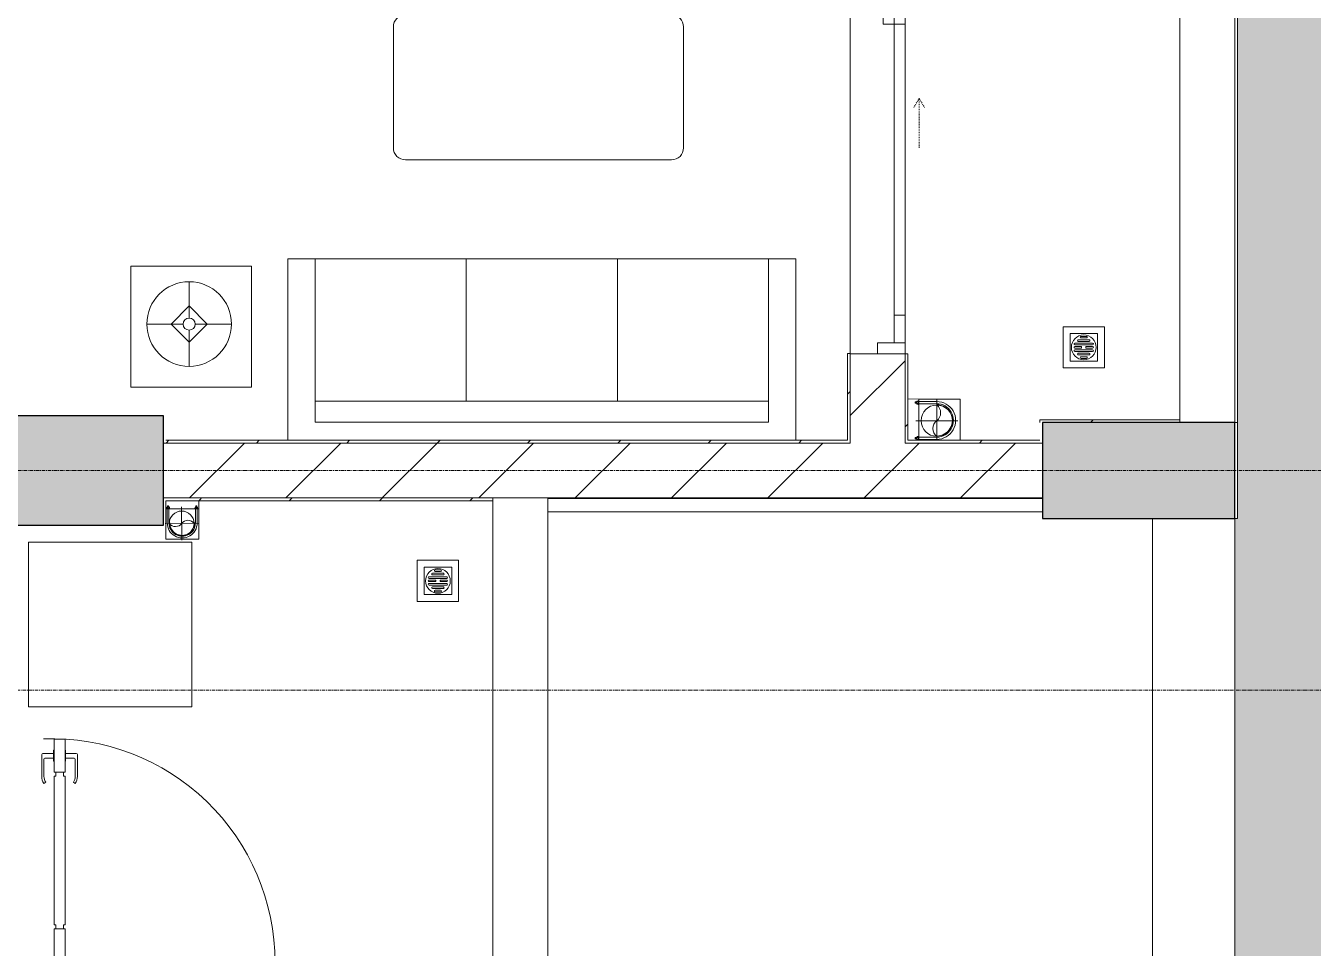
# Model space of a CAD drawing. Header units: millimetres. Extents: x 5121 to 246734, y -48180 to 129206.
# Drawn here: x 122853 to 127538, y 43598 to 46956 of the extents above; entities that cross this region are included whole.
import ezdxf

# ---------------------------------------------------------------- set-up
doc = ezdxf.new("R2010")
doc.units = ezdxf.units.MM
for name, pattern in [('Dash', [6, 3, -3]), ('Grid Line', [22.225, 12.7, -3.175, 3.175, -3.175]), ('IMPORT-CENTER _3_', [10.16, 6.35, -1.27, 1.27, -1.27])]:
    doc.linetypes.add(name, pattern=pattern)
for name, color, linetype, lineweight in [('0-1', 7, 'Continuous', 5), ('A-DETL-GENF-1', 50, 'Continuous', 9), ('A-DOOR', 31, 'Continuous', 9), ('A-DOOR-1', 253, 'Continuous', 9), ('A-DOOR-2', 50, 'Continuous', 9), ('A-DOOR-FRAM', 31, 'Continuous', 9), ('A-DOOR-HDLN', 31, 'Dash', 9), ('A-FLOR-1', 50, 'Continuous', 9), ('A-FLOR-PATT', 8, 'Continuous', 9), ('A-WALL', 113, 'Continuous', 9), ('A-WALL-1', 250, 'Continuous', 18), ('A-WALL-2', 50, 'Continuous', 9), ('A-WALL-FNSH-1', 50, 'Continuous', 9), ('A-WALL-PATT-2', 50, 'Continuous', 9), ('A-WALL-PATT-3', 111, 'Continuous', 9), ('G-IMPT', 8, 'Continuous', 9), ('G-IMPT-1', 254, 'Continuous', 9), ('G-IMPT-2', 8, 'IMPORT-CENTER _3_', 9), ('I-FURN', 30, 'Continuous', 9), ('I-FURN-1', 253, 'Continuous', 9), ('M-EQPM', 50, 'Continuous', 9), ('S-BEAM-1', 50, 'Continuous', 9), ('S-COLS-1', 7, 'Continuous', 5), ('S-COLS-2', 10, 'Continuous', 25), ('S-COLS-3', 50, 'Continuous', 9), ('S-GRID-1', 1, 'Grid Line', 9)]:
    doc.layers.add(name, color=color, linetype=linetype, lineweight=lineweight)
pattern_1 = [(45, (0, 0), (-164.40233, 164.40233), [])]
pattern_2 = [(45, (0, 0), (-175.3625, 175.3625), [])]

# ---------------------------------------------------------------- blocks, each defined once
blk = doc.blocks.new('M_Concrete-Rectangular-Column2 - 400x1300-812637-TKCS_MB TỔNG THỂ TẦNG 1')
at = {"layer": 'S-COLS-3'}
blk.add_hatch(color=256, dxfattribs=at).paths.add_polyline_path([(650, 200), (-650, 200), (-650, -200), (650, -200), (650, 100)])
at = {"layer": 'S-COLS-2'}
for p, q in [((-650, 200), (650, 200)), ((-650, -200), (-650, 200)), ((650, 200), (650, -200)), ((650, -200), (-650, -200))]:
    blk.add_line(p, q, dxfattribs=at)
blk = doc.blocks.new('NCV_TKTC_KET CAU_rvt-1-TKCS_MB TỔNG THỂ TẦNG 1')
at = {"layer": 'S-COLS-1'}
blk.add_hatch(color=256, dxfattribs=at).paths.add_polyline_path([(127252.6, 45161.9), (127252.5, 45511.9), (126552.6, 45511.9), (126552.6, 45161.9), (127252.5, 45161.9)])
at = {"layer": 'A-FLOR-1'}
for p, q in [((124752.6, 45235.3), (126552.6, 45235.3)), ((127252.6, 43536.9), (127252.6, 45161.9))]:
    blk.add_line(p, q, dxfattribs=at)
at = {"layer": 'S-BEAM-1'}
for p, q in [((126552.5, 45186.9), (126552.5, 45235.3)), ((124752.6, 45186.9), (126552.5, 45186.9)), ((126952.6, 45161.9), (126952.6, 43536.9)), ((127252.6, 43536.9), (127252.6, 45161.9))]:
    blk.add_line(p, q, dxfattribs=at)
at = {"layer": 'S-COLS-2'}
for p, q in [((127252.6, 45511.9), (126552.6, 45511.9)), ((126552.6, 45511.9), (126552.6, 45161.9)), ((127252.6, 45161.9), (127252.6, 45511.9)), ((126552.6, 45161.9), (127252.6, 45161.9))]:
    blk.add_line(p, q, dxfattribs=at)
at = {"layer": 'S-COLS-3'}
blk.add_blockref('M_Concrete-Rectangular-Column2 - 400x1300-812637-TKCS_MB TỔNG THỂ TẦNG 1', (122702.6, 45336.9), dxfattribs=at)
blk = doc.blocks.new('LOBBY_SOFA_1 - LOBBY_SOFA_1-851489-TKCS_MB TỔNG THỂ TẦNG 1')
at = {"layer": 'I-FURN'}
for p, q in [((-2128.3, 1548.5), (-1160.3, 1548.5)), ((-2172.3, 1064.5), (-2172.3, 1504.5)), ((-1116.3, 1504.5), (-1116.3, 1064.5)), ((-1160.3, 1020.5), (-2128.3, 1020.5)), ((-2556, 660), (-708, 660)), ((-2556, 0), (-2556, 660)), ((-2457, 66), (-2457, 660)), ((-1907, 143), (-1907, 660)), ((-1357, 143), (-1357, 660)), ((-807, 660), (-807, 66)), ((-708, 660), (-708, 0)), ((-2688.2, 633.5), (-3128.2, 633.5)), ((-3128.2, 633.5), (-3128.2, 193.5)), ((-2688.2, 193.5), (-2688.2, 633.5)), ((-2915.4, 445), (-2915.4, 577)), ((-2981.4, 423), (-2915.4, 489)), ((-2915.4, 489), (-2849.4, 423)), ((-2937.4, 423), (-3069.4, 423)), ((-2915.4, 357), (-2981.4, 423)), ((-2849.4, 423), (-2915.4, 357)), ((-2893.4, 423), (-2761.4, 423)), ((-2915.4, 269), (-2915.4, 401)), ((-3128.2, 193.5), (-2688.2, 193.5)), ((-807, 143), (-2457, 143)), ((-807, 66), (-2457, 66))]:
    blk.add_line(p, q, dxfattribs=at)
for radius in [154, 22]:
    blk.add_circle((-2915.4, 423), radius, dxfattribs=at)
for centre, start, end in [((-2128.3, 1504.5), 90, 180), ((-1160.3, 1504.5), 0, 90), ((-2128.3, 1064.5), 180, 270), ((-1160.3, 1064.5), 270, 0)]:
    blk.add_arc(centre, 44, start, end, dxfattribs=at)
at = {"layer": 'I-FURN-1'}
for p, q in [((-2128.3, 1548.5), (-1160.3, 1548.5)), ((-2172.3, 1064.5), (-2172.3, 1504.5)), ((-1116.3, 1504.5), (-1116.3, 1064.5)), ((-1160.3, 1020.5), (-2128.3, 1020.5)), ((-2556, 660), (-708, 660)), ((-2556, 0), (-2556, 660)), ((-708, 660), (-708, 0)), ((-3128.2, 633.5), (-2688.2, 633.5)), ((-3128.2, 193.5), (-3128.2, 633.5)), ((-2688.2, 633.5), (-2688.2, 193.5)), ((-2688.2, 193.5), (-3128.2, 193.5))]:
    blk.add_line(p, q, dxfattribs=at)
for centre, start, end in [((-2128.3, 1504.5), 90, 180), ((-1160.3, 1504.5), 0, 90), ((-2128.3, 1064.5), 180, 270), ((-1160.3, 1064.5), 270, 0)]:
    blk.add_arc(centre, 44, start, end, dxfattribs=at)
blk = doc.blocks.new('MAY GIAT - MAY GIAT_dwg-V97-TKCS_MB TỔNG THỂ TẦNG 1')
at = {"layer": 'G-IMPT-1', "flags": 128}
blk.add_lwpolyline([(5, 596.6), (5, 2.3), (605, 2.3), (605, 596.6)], close=True, dxfattribs=at)
blk = doc.blocks.new('MAY GIAT - MAY GIAT-V103-TKCS_MB TỔNG THỂ TẦNG 1')
at = {"layer": 'I-FURN-1'}
for p, q in [((5, -2.3), (605, -2.3)), ((5, -596.6), (5, -2.3)), ((605, -2.3), (605, -596.6)), ((605, -596.6), (5, -596.6))]:
    blk.add_line(p, q, dxfattribs=at)
at = {"extrusion": (0, 0, -1), "zscale": -1, "rotation": 180}
blk.add_blockref('MAY GIAT - MAY GIAT_dwg-V97-TKCS_MB TỔNG THỂ TẦNG 1', (0, 0), dxfattribs=at)
blk = doc.blocks.new('DOOR_CW_01 CANH MO-PANEL KINH - DIG_01-900x2200-CỬA NHÔM KÍNH-400868-TKCS_MB TỔNG THỂ TẦNG 1')
at = {"layer": 'A-DETL-GENF-1'}
for p, q in [((-397, 872), (-357, 872)), ((-397, 752), (-397, 872)), ((-357, 872), (-357, 752)), ((-442, 737), (-442, 816.5)), ((-399, 820.5), (-438, 820.5)), ((-434, 799.5), (-434, 737)), ((-399, 803.5), (-430, 803.5)), ((-399, 831.8), (-397, 831.8)), ((-399, 792.2), (-399, 831.8)), ((-397, 792.2), (-397, 831.8)), ((-357, 792.2), (-357, 831.8)), ((-355, 831.8), (-357, 831.8)), ((-355, 792.2), (-355, 831.8)), ((-355, 820.5), (-316, 820.5)), ((-355, 803.5), (-324, 803.5)), ((-320, 799.5), (-320, 737)), ((-312, 737), (-312, 816.5)), ((-397, 792.2), (-399, 792.2)), ((-357, 752), (-397, 752)), ((-363, 752), (-391, 752)), ((-391, 752), (-391, 738)), ((-363, 738), (-363, 752)), ((-357, 792.2), (-355, 792.2)), ((-433.9, 711.2), (-427.3, 715.8)), ((-397, 738), (-391, 738)), ((-397, 738), (-397, 196)), ((-357, 738), (-363, 738)), ((-357, 196), (-357, 738)), ((-320.1, 711.2), (-326.7, 715.8)), ((-397, 196), (-391, 196)), ((-391, 196), (-391, 182)), ((-357, 196), (-363, 196)), ((-363, 182), (-363, 196)), ((-357, 182), (-397, 182)), ((-397, 182), (-397, 62)), ((-391, 182), (-363, 182)), ((-357, 62), (-357, 182)), ((-397, 62), (-357, 62))]:
    blk.add_line(p, q, dxfattribs=at)
blk.add_circle((-407, 60), 10, dxfattribs=at)
for centre, radius, start, end in [((-407, 60), 814, 360, 92), ((-438, 816.5), 4, 90, 180), ((-430, 799.5), 4, 90, 180), ((-324, 799.5), 4, 360, 90), ((-316, 816.5), 4, 0, 90), ((-397, 737), 45, 180, 215), ((-397, 737), 37, 180, 215), ((-357, 737), 37, 325, 0), ((-357, 737), 45, 325, 0)]:
    blk.add_arc(centre, radius, start, end, dxfattribs=at)
at = {"layer": 'A-DOOR-2'}
for p, q in [((-410, 50), (-450, 50)), ((-450, 50), (-450, -50)), ((-410, 0), (-410, 50)), ((-407, 50), (-382, 50)), ((450, 50), (410, 50)), ((410, 50), (410, 0)), ((450, -50), (450, 50)), ((-400, 0), (-410, 0)), ((-400, -50), (-400, 0)), ((410, 0), (400, 0)), ((400, 0), (400, -50)), ((-450, -50), (-400, -50)), ((400, -50), (450, -50))]:
    blk.add_line(p, q, dxfattribs=at)
blk = doc.blocks.new('NCV_TKTC_TANG 1_rvt-1-TKCS_MB TỔNG THỂ TẦNG 1')
at = {"layer": 'A-WALL-PATT-2'}
h = blk.add_hatch(dxfattribs=at)
h.set_pattern_fill('FP_10', color=256, style=0, pattern_type=2)
h.set_pattern_definition(pattern_1)
h.paths.add_polyline_path([(125852.6, 45446.9), (125852.6, 45762.4), (125842.6, 45761.9), (125845.9, 45446.9)])
h.paths.add_polyline_path([(125842.6, 48262.4), (125852.6, 48262.4), (125852.6, 48426.9), (125842.6, 48426.9)])
h = blk.add_hatch(dxfattribs=at)
h.set_pattern_fill('FP_10', color=256, style=0, pattern_type=2)
h.set_pattern_definition(pattern_1)
h.paths.add_polyline_path([(126062.6, 45436.9), (126062.6, 45761.9), (126052.6, 45761.9), (126052.6, 45436.9)])
h.paths.add_polyline_path([(126052.6, 48261.9), (126062.6, 48261.9), (126062.6, 48426.9), (126052.6, 48426.9)])
h = blk.add_hatch(dxfattribs=at)
h.set_pattern_fill('FP_10', color=256, style=0, pattern_type=2)
h.set_pattern_definition(pattern_1)
h.paths.add_polyline_path([(126552.6, 45511.9), (127052.6, 45511.9), (127052.6, 45521.9), (126542.6, 45521.9), (126542.6, 45511.9)])
h = blk.add_hatch(dxfattribs=at)
h.set_pattern_fill('FP_10', color=256, style=0, pattern_type=2)
h.set_pattern_definition(pattern_1)
h.paths.add_polyline_path([(124201.8, 45436.9), (125852.6, 45436.9), (125852.6, 45446.9), (123352.6, 45446.9), (123352.6, 45436.9), (123852.6, 45436.9)])
h = blk.add_hatch(dxfattribs=at)
h.set_pattern_fill('FP_10', color=256, style=0, pattern_type=2)
h.set_pattern_definition(pattern_1)
h.paths.add_polyline_path([(126552.6, 45436.9), (126552.6, 45446.9), (126062.6, 45446.9), (126062.6, 45436.9), (126542.6, 45436.9)])
h = blk.add_hatch(dxfattribs=at)
h.set_pattern_fill('FP_10', color=256, style=0, pattern_type=2)
h.set_pattern_definition(pattern_1)
h.paths.add_polyline_path([(123352.6, 45226.9), (124552.6, 45226.9), (124552.6, 45236.9), (123352.6, 45235.3)])
at = {"layer": 'A-FLOR-1'}
for p, q in [((125852.6, 45762.4), (125852.6, 48261.9)), ((125852.6, 48260.3), (125852.6, 45762.4))]:
    blk.add_line(p, q, dxfattribs=at)
at = {"layer": 'A-WALL-1'}
for p, q in [((125842.6, 45762.4), (125842.6, 45446.9)), ((125852.6, 45762.4), (125842.6, 45762.4)), ((125852.6, 45446.9), (125852.6, 45762.4)), ((126052.6, 45761.9), (126052.6, 45436.9)), ((126062.6, 45761.9), (126052.6, 45761.9)), ((126062.6, 45446.9), (126062.6, 45761.9)), ((127052.6, 45521.9), (126542.6, 45521.9)), ((126542.6, 45521.9), (126542.6, 45511.9)), ((126552.6, 45511.9), (127052.6, 45511.9)), ((127052.6, 45511.9), (127052.6, 45521.9)), ((125842.6, 45446.9), (123362.6, 45446.9)), ((125852.6, 45436.9), (125852.6, 45446.9)), ((126542.6, 45446.9), (126062.6, 45446.9)), ((126552.6, 45436.9), (126552.6, 45446.9)), ((123352.6, 45436.9), (125852.6, 45436.9)), ((126052.6, 45436.9), (126062.6, 45436.9)), ((126062.6, 45436.9), (126552.6, 45436.9)), ((124552.6, 45236.9), (123352.6, 45236.9)), ((123362.6, 45226.9), (124552.6, 45226.9)), ((124552.6, 45226.9), (124552.6, 45236.9))]:
    blk.add_line(p, q, dxfattribs=at)
at = {"layer": 'A-WALL-2'}
for p, q in [((124552.6, 43546.9), (124552.6, 45226.9)), ((124752.6, 45236.9), (124752.6, 43536.9))]:
    blk.add_line(p, q, dxfattribs=at)
at = {"layer": 'A-DOOR-1'}
blk.add_blockref('DOOR_CW_01 CANH MO-PANEL KINH - DIG_01-900x2200-CỬA NHÔM KÍNH-400868-TKCS_MB TỔNG THỂ TẦNG 1', (123352.6, 43486.9), dxfattribs=at)
at = {"layer": 'I-FURN-1'}
blk.add_blockref('LOBBY_SOFA_1 - LOBBY_SOFA_1-851489-TKCS_MB TỔNG THỂ TẦNG 1', (126362.6, 45446.9), dxfattribs=at)
at = {"layer": 'I-FURN-1', "rotation": 90.00000000000092}
blk.add_blockref('MAY GIAT - MAY GIAT-V103-TKCS_MB TỔNG THỂ TẦNG 1', (122860.3, 44471.5), dxfattribs=at)
blk = doc.blocks.new('TKTC_XREF_251221_MB TANG 1 - TKTC_XREF_260130_MB TANG 1_dwg_THU NUOC - THU NUOC-444531-TKCS_MB TẦNG 1-4202124-TKCS_MB TỔNG THỂ TẦNG 1')
at = {"layer": 'M-EQPM'}
for p, q in [((-23.3, 10.8), (40.9, 10.8)), ((40.9, 4.8), (-23.3, 4.8)), ((-11, 23.3), (28.5, 23.3)), ((28.5, 17.3), (-11, 17.3)), ((-1.1, 35.6), (18.5, 35.6)), ((18.5, 29.6), (-1.1, 29.6)), ((-23.3, -13.6), (40.9, -13.6)), ((40.9, -19.6), (-23.3, -19.6)), ((-11, -26.1), (28.5, -26.1)), ((28.5, -32.1), (-11, -32.1)), ((-1.1, -38.5), (18.5, -38.5)), ((18.5, -44.5), (-1.1, -44.5))]:
    blk.add_line(p, q, dxfattribs=at)
at = {"layer": 'M-EQPM', "flags": 128}
for points in [[(83.7, -79.4), (83.7, 70.6), (-66.3, 70.6), (-66.3, -79.4)], [(58.7, -54.4), (58.7, 45.6), (-41.3, 45.6), (-41.3, -54.4)]]:
    blk.add_lwpolyline(points, close=True, dxfattribs=at)
for points in [[(-23.3, -1.2), (0.7, -1.2), (0.7, -7.2), (-23.3, -7.2)], [(40.9, -7.2), (16.7, -7.2), (16.7, -1.2), (40.9, -1.2)]]:
    blk.add_lwpolyline(points, dxfattribs=at)
at = {"layer": 'M-EQPM'}
for centre, radius, start, end in [((8.7, -4.4), 45, 360, 180), ((8.7, -4.4), 45, 360, 180), ((-23.3, 7.8), 3, 90, 270), ((-11, 20.3), 3, 90, 270), ((-1.1, 32.6), 3, 90, 270), ((18.5, 32.6), 3, 270, 90), ((28.5, 20.3), 3, 270, 90), ((40.9, 7.8), 3, 270, 90), ((8.7, -4.4), 45, 180, 360), ((8.7, -4.4), 45, 180, 360), ((-23.3, -4.2), 3, 90, 270), ((-23.3, -16.6), 3, 90, 270), ((-11, -29.1), 3, 90, 270), ((-1.1, -41.5), 3, 90, 270), ((18.5, -41.5), 3, 270, 90), ((28.5, -29.1), 3, 270, 90), ((40.9, -4.2), 3, 270, 90), ((40.9, -16.6), 3, 270, 90)]:
    blk.add_arc(centre, radius, start, end, dxfattribs=at)
blk = doc.blocks.new('TKTC_XREF_251221_MB TANG 1 - TKTC_XREF_260130_MB TANG 1_dwg_CUM U_DN100-V238-TKCS_MB TỔNG THỂ TẦNG 1')
at = {"layer": 'G-IMPT'}
blk.add_hatch(color=256, dxfattribs=at).paths.add_polyline_path([(0, 61), (28.5, 53.7), (40.3, 45.3), (49.4, 35), (55.1, 25.1), (60, 7.3), (60.6, -2.7), (53.7, -28.5), (45.3, -40.3), (35, -49.4), (25.1, -55.1), (14.8, -59.1), (0, -58.9), (0, -57), (20.1, -52.8), (36.6, -43.1), (47.8, -30.5), (54.6, -15.8), (55.1, -14.8), (56, 7.3), (52.8, 20.1), (43.1, 36.6), (30.5, 47.8), (15.8, 54.6), (14.8, 55.1), (0, 58.9)])
for p, q in [((-79.1, 66.6), (-79.1, 63.4)), ((-76.6, 66.6), (-76.6, 63.4)), ((-74.6, 66.6), (-74.6, 63.4)), ((-72.7, 69.3), (-72.7, 60.7)), ((-66.9, 67.9), (-71.7, 67.9)), ((-66.9, 62.1), (-71.7, 62.1)), ((-66.9, 70.8), (-66.9, 72.7)), ((-65, 69), (0, 69)), ((-79.1, -63.4), (-79.1, -66.6)), ((-76.6, -63.4), (-76.6, -66.6)), ((-74.6, -63.4), (-74.6, -66.6)), ((-72.7, -60.7), (-72.7, -69.3)), ((-66.9, -62.1), (-71.7, -62.1)), ((-66.9, -67.9), (-71.7, -67.9)), ((-65, -69), (0, -69))]:
    blk.add_line(p, q, dxfattribs=at)
at = {"layer": 'G-IMPT', "flags": 128}
for points in [[(-72.7, 67.6), (-78.1, 67.6), (-78.1, 62.4), (-72.7, 62.4)], [(-71.7, 59.2), (-66.9, 59.2), (-66.9, 70.8), (-71.7, 70.8)], [(-65, 72.5), (-65, 57.3), (-66.9, 57.3), (-66.9, 59.2)], [(-65, 61), (0, 61), (0, 57)], [(-72.7, -62.4), (-78.1, -62.4), (-78.1, -67.6), (-72.7, -67.6)], [(-71.7, -70.8), (-66.9, -70.8), (-66.9, -59.2), (-71.7, -59.2)], [(-66.9, -59.2), (-66.9, -57.3), (-65, -57.3), (-65, -72.7), (-66.9, -72.7), (-66.9, -70.8)], [(-65, -61), (0, -61), (0, -57)]]:
    blk.add_lwpolyline(points, dxfattribs=at)
at = {"layer": 'G-IMPT'}
for centre, radius, start, end in [((-78.1, 66.6), 0.96, 90, 180), ((-78.1, 63.4), 0.96, 180, 270), ((-71.1, 69.3), 1.56, 112.6199, 247.3801), ((-67.9, 65), 4.8, 143.1301, 216.8699), ((-71.1, 60.7), 1.56, 112.6199, 247.3801), ((0, 0), 69, 270, 90), ((0, 0), 61, 270, 90), ((0, 0), 57, 270, 90), ((-78.1, -63.4), 0.96, 90, 180), ((-78.1, -66.6), 0.96, 180, 270), ((-71.1, -60.7), 1.56, 112.6199, 247.3801), ((-67.9, -65), 4.8, 143.1301, 216.8699), ((-71.1, -69.3), 1.56, 112.6199, 247.3801)]:
    blk.add_arc(centre, radius, start, end, dxfattribs=at)
blk = doc.blocks.new('TKTC_XREF_251221_MB TANG 1 - TKTC_XREF_260130_MB TANG 1_dwg_$cc-V239-TKCS_MB TỔNG THỂ TẦNG 1')
at = {"layer": 'G-IMPT'}
blk.add_circle((0, 0), 0.5, dxfattribs=at)
for centre, radius, start, end in [((0, 0), 0.5, 90, 270), ((0.188, 0.25), 0.313, 126.8699, 233.1301), ((-0.188, -0.25), 0.313, 306.8699, 53.1301)]:
    blk.add_arc(centre, radius, start, end, dxfattribs=at)
at = {"layer": 'G-IMPT-2'}
for p, q in [((0, -0.628), (0, 0.673)), ((-0.673, 0), (0.673, 0))]:
    blk.add_line(p, q, dxfattribs=at)
blk = doc.blocks.new('TKTC_XREF_251221_MB TANG 1 - TKTC_XREF_260130_MB TANG 1_dwg_CUM U_DN100-V206-TKCS_MB TỔNG THỂ TẦNG 1')
at = {"layer": 'G-IMPT'}
for p, q in [((-79.1, 66.6), (-79.1, 63.4)), ((-76.6, 66.6), (-76.6, 63.4)), ((-74.6, 66.6), (-74.6, 63.4)), ((-72.7, 69.3), (-72.7, 60.7)), ((-66.9, 67.9), (-71.7, 67.9)), ((-66.9, 62.1), (-71.7, 62.1)), ((-65, 69), (0, 69)), ((-79.1, -63.4), (-79.1, -66.6)), ((-76.6, -63.4), (-76.6, -66.6)), ((-74.6, -63.4), (-74.6, -66.6)), ((-72.7, -60.7), (-72.7, -69.3)), ((-66.9, -62.1), (-71.7, -62.1)), ((-66.9, -67.9), (-71.7, -67.9)), ((-65, -69), (0, -69))]:
    blk.add_line(p, q, dxfattribs=at)
at = {"layer": 'G-IMPT', "flags": 128}
for points in [[(-72.7, 67.6), (-78.1, 67.6), (-78.1, 62.4), (-72.7, 62.4)], [(-71.7, 59.2), (-66.9, 59.2), (-66.9, 70.8), (-71.7, 70.8)], [(-66.9, 70.8), (-66.9, 72.7), (-65, 72.7), (-65, 57.3), (-66.9, 57.3), (-66.9, 59.2)], [(-65, 61), (0, 61), (0, 57)], [(-71.7, -70.8), (-66.9, -70.8), (-66.9, -59.2), (-71.7, -59.2)], [(-66.9, -59.2), (-66.9, -57.3), (-65, -57.3), (-65, -72.7), (-66.9, -72.7), (-66.9, -70.8)], [(-65, -61), (0, -61), (0, -57)], [(-72.7, -62.4), (-78.1, -62.4), (-78.1, -67.6), (-72.7, -67.6)]]:
    blk.add_lwpolyline(points, dxfattribs=at)
at = {"layer": 'G-IMPT'}
for centre, radius, start, end in [((-78.1, 66.6), 0.96, 90, 180), ((-78.1, 63.4), 0.96, 180, 270), ((-71.1, 69.3), 1.56, 112.61986, 247.38014), ((-67.9, 65), 4.8, 143.1301, 216.8699), ((-71.1, 60.7), 1.56, 112.61986, 247.38014), ((0, 0), 69, 270, 90), ((0, 0), 61, 270, 90), ((0, 0), 57, 270, 90), ((-71.1, -60.7), 1.56, 112.61986, 247.38014), ((-78.1, -63.4), 0.96, 90, 180), ((-78.1, -66.6), 0.96, 180, 270), ((-67.9, -65), 4.8, 143.1301, 216.8699), ((-71.1, -69.3), 1.56, 112.61986, 247.38014)]:
    blk.add_arc(centre, radius, start, end, dxfattribs=at)
blk = doc.blocks.new('TKTC_XREF_251221_MB TANG 1 - TKTC_XREF_260130_MB TANG 1_dwg_$cc-4202114-TKCS_MB TỔNG THỂ TẦNG 1')
at = {"layer": 'G-IMPT'}
blk.add_circle((0, 0), 0.5, dxfattribs=at)
for centre, radius, start, end in [((0, 0), 0.5, 90, 270), ((0.188, 0.25), 0.313, 126.8699, 233.1301), ((-0.188, -0.25), 0.313, 306.8699, 53.1301)]:
    blk.add_arc(centre, radius, start, end, dxfattribs=at)
at = {"layer": 'G-IMPT-2'}
for p, q in [((0, -0.673), (0, 0.673)), ((-0.673, 0), (0.673, 0))]:
    blk.add_line(p, q, dxfattribs=at)
blk = doc.blocks.new('TKTC_XREF_251221_MB TANG 1 - TKTC_XREF_260130_MB TANG 1_dwg-4202109-TKCS_MB TỔNG THỂ TẦNG 1')
at = {"layer": 'G-IMPT'}
for p, q in [((-79789.2, -356119.6), (-79789.2, -356149.3)), ((-75899.1, -357809.7), (-75899.1, -356184.7))]:
    blk.add_line(p, q, dxfattribs=at)
at = {"layer": 'G-IMPT', "flags": 128}
for points in [[(-77089.1, -355749.4), (-77049.2, -355749.7), (-77049.2, -355899.7)], [(-76899.4, -355899.7), (-76899.4, -355749.5), (-77049.1, -355749.5), (-77049.1, -355899.7)], [(-79789.2, -356149.3), (-79669.4, -356149.3), (-79669.4, -356119.7)]]:
    blk.add_lwpolyline(points, dxfattribs=at)
blk.add_lwpolyline([(-79789.2, -356259.2), (-79669.6, -356259.2), (-79669.6, -356149.3), (-79789.2, -356149.3)], close=True, dxfattribs=at)
at = {"extrusion": (0, 0, -1), "zscale": -1}
for p in [(76440.4, -355557), (78790.5, -356407)]:
    blk.add_blockref('TKTC_XREF_251221_MB TANG 1 - TKTC_XREF_260130_MB TANG 1_dwg_THU NUOC - THU NUOC-444531-TKCS_MB TẦNG 1-4202124-TKCS_MB TỔNG THỂ TẦNG 1', p, dxfattribs=at)
at = {"extrusion": (0, 0, -1)}
for name, p, xscale, yscale, zscale, rotation in [('TKTC_XREF_251221_MB TANG 1 - TKTC_XREF_260130_MB TANG 1_dwg_CUM U_DN100-V238-TKCS_MB TỔNG THỂ TẦNG 1', (76984.1, -355827.4), 0.9975000000000006, 0.9975000000000006, -0.9975000000000006, 180.000991338195), ('TKTC_XREF_251221_MB TANG 1 - TKTC_XREF_260130_MB TANG 1_dwg_$cc-V239-TKCS_MB TỔNG THỂ TẦNG 1', (76984.1, -355828.3), 113.7150000000073, 113.7150000000073, -113.7150000000073, 359.9990086636432), ('TKTC_XREF_251221_MB TANG 1 - TKTC_XREF_260130_MB TANG 1_dwg_CUM U_DN100-V206-TKCS_MB TỔNG THỂ TẦNG 1', (79729.8, -356200.7), 0.7894736842105242, 0.7894736842105242, -0.7894736842105242, 269.999999998444)]:
    blk.add_blockref(name, p, dxfattribs=dict(at, xscale=xscale, yscale=yscale, zscale=zscale, rotation=rotation))
at = {"xscale": 90.0000000000512, "yscale": 90.0000000000512, "zscale": 90.0000000000512, "rotation": 90.37402677993764}
blk.add_blockref('TKTC_XREF_251221_MB TANG 1 - TKTC_XREF_260130_MB TANG 1_dwg_$cc-4202114-TKCS_MB TỔNG THỂ TẦNG 1', (-79731.6, -356202.2), dxfattribs=at)
blk = doc.blocks.new('TKTC_XREF_251221_MB TANG 1 - TKTC_XREF_251221_MB TANG 1-2038492-TKCS_MB TỔNG THỂ TẦNG 1')
blk.add_blockref('TKTC_XREF_251221_MB TANG 1 - TKTC_XREF_260130_MB TANG 1_dwg-4202109-TKCS_MB TỔNG THỂ TẦNG 1', (169499.1, 384109.7))
blk = doc.blocks.new('DEG_02-DEG_03 - DEG_02-2500x2400mm-CỬA ĐI 02 CÁNH TRƯỢT-841416-TKCS_MB TỔNG THỂ TẦNG 1')
at = {"layer": 'A-DOOR'}
for p, q in [((-50, -60), (-50, -20)), ((-50, -20), (50, -20)), ((50, -20), (50, -60)), ((1110, -20), (50, -20)), ((1110, -60), (1110, -20)), ((1110, -20), (1210, -20)), ((1210, -20), (1210, -60)), ((-1210, -100), (-1210, -60)), ((-1210, -60), (-1110, -60)), ((-1110, -60), (-1110, -100)), ((-50, -60), (-1110, -60)), ((50, -60), (-50, -60)), ((-50, -100), (-50, -60)), ((-50, -60), (50, -60)), ((50, -60), (1110, -60)), ((50, -60), (50, -100)), ((1210, -60), (1110, -60)), ((-1110, -100), (-1210, -100)), ((-1110, -100), (-50, -100)), ((50, -100), (-50, -100))]:
    blk.add_line(p, q, dxfattribs=at)
at = {"layer": 'A-DOOR-FRAM'}
for p, q in [((-1250, 0), (-1210, 0)), ((-1250, -100), (-1250, 0)), ((-1210, 0), (-1210, -100)), ((1210, -100), (1210, 0)), ((1210, 0), (1250, 0)), ((1250, 0), (1250, -100)), ((-1210, -100), (-1250, -100)), ((1250, -100), (1210, -100))]:
    blk.add_line(p, q, dxfattribs=at)
at = {"layer": 'A-DOOR-HDLN'}
for p, q in [((-320.4, -151.1), (-355, -131.1)), ((320.4, -151.1), (355, -131.1)), ((-500.4, -151.1), (-320.4, -151.1)), ((-320.4, -151.1), (-355, -171.1)), ((320.4, -151.1), (355, -171.1)), ((500.4, -151.1), (320.4, -151.1))]:
    blk.add_line(p, q, dxfattribs=at)

msp = doc.modelspace()

# ---------------------------------------------------------------- hatches: boundary and pattern name
at = {"layer": 'A-FLOR-PATT'}
h = msp.add_hatch(dxfattribs=at)
h.set_pattern_fill('FP_23', color=256, style=0, pattern_type=2)
h.set_pattern_definition([(0, (236.2, 15.75), (787.4, 787.4), [118.11, -23.622, 31.496, -23.622, -590.55]), (0, (236.2, 15.75), (787.4, 787.4), [-196.85, 118.11, -472.44]), (0, (196.85, 39.4), (787.4, 787.4), [78.74, -59.055, 118.11, -59.055, -472.44]), (0, (196.85, 39.4), (787.4, 787.4), [-314.96, 78.74, -393.7]), (0, (472.44, 354.3), (787.4, 787.4), [98.425, -39.37, 98.425, -551.18]), (0, (78.74, 511.8), (787.4, 787.4), [39.37, -78.74, 39.37, -629.92]), (90, (157.5, 511.8), (-787.4, 787.4), [70.866, -716.534]), (90, (393.7, 39.4), (-787.4, 787.4), [78.74, -708.66]), (90, (590.55, 354.3), (-787.4, 787.4), [78.74, -708.66]), (45, (496.06, 31.5), (0, 787.4002), [78.74, -1034.812]), (135, (291.34, 31.5), (-787.4002, 6e-14), [78.74, -1034.812]), (63.435, (472.44, 35.43), (-0.0007, 787.4), [78.74, -1681.94]), (75.964, (433.07, 39.37), (-0.00383, 787.3999), [78.74, -3167.793]), (75.964, (629.92, 354.33), (-0.00383, 787.3999), [62.992, -3183.541]), (75.964, (173.23, 511.81), (-0.00383, 787.3999), [55.118, -3191.415]), (104.036, (354.33, 39.37), (0.00383, 787.3999), [78.74, -3167.793]), (104.036, (551.18, 354.33), (0.00383, 787.3999), [62.992, -3183.541]), (104.036, (141.73, 511.81), (0.00383, 787.3999), [55.118, -3191.415]), (116.565, (314.96, 35.43), (0.0007, 787.4), [78.74, -1681.939])])
h.paths.add_polyline_path([(127252.6, 17346.9), (128812.2, 17347.5), (128913.1, 17354.5), (129012.7, 17373), (129116.8, 17405.7), (129208.7, 17446.6), (129291.6, 17495), (129356.5, 17541.1), (129431, 17607.6), (129513.7, 17704.9), (129555.2, 17763.4), (129603.5, 17850.8), (129648.4, 17966.1), (129669.3, 18038.9), (129686.7, 18149), (129691.6, 18300.2), (129691.6, 33727.4), (128462.6, 33727.4), (128462.6, 33737.4), (127262.6, 33737.4), (127262.6, 27336.9), (127252.6, 27336.9), (127252.6, 25711.9), (127262.6, 25711.9), (127262.6, 19136.9), (127252.6, 19136.9), (127252.6, 17596.9), (127262.6, 17596.9), (127262.6, 17586.9), (127252.6, 17586.9), (127252.6, 17536.9)])
h.paths.add_polyline_path([(127262.6, 37137.4), (129701.6, 37137.4), (129701.6, 40386.3), (129693.8, 40471.7), (129671.1, 40555.4), (129647.1, 40613.3), (129606.1, 40680.2), (129555.2, 40739.9), (129495.5, 40790.8), (129409.4, 40839.8), (129356.1, 40861.9), (129279.8, 40880.2), (129201.6, 40886.3), (128501.6, 40886.3), (128501.6, 61586.3), (129208.7, 61586.9), (129287, 61594.2), (129370.7, 61616.8), (129428.6, 61640.8), (129495.5, 61681.8), (129555.2, 61732.8), (129606.1, 61792.4), (129650.4, 61867.2), (129677.2, 61931.8), (129695.5, 62008.1), (129701.6, 62086.3), (129701.6, 74336.9), (129695.3, 74585.1), (129676.5, 74832.7), (129645.1, 75078.9), (129586.3, 75387.9), (129545.2, 75565.1), (129460.7, 75851.2), (129396.6, 76038.7), (129304.5, 76269.3), (129175.1, 76544.2), (129085.9, 76714.9), (128959, 76930.4), (128817.7, 77143.9), (128666.7, 77348.2), (128501.6, 77548.5), (128337.2, 77728.8), (128131.6, 77930), (127973.6, 78071), (127766.6, 78236.9), (127579.5, 78372.8), (127348.8, 78521.6), (127154.9, 78634.2), (126896.1, 78765.3), (126668.6, 78865.9), (126486.1, 78937.9), (126253.1, 79016.6), (126016.5, 79083.6), (125777.1, 79138.6), (125535.3, 79181.5), (125291.7, 79212.2), (125047, 79230.7), (124801.6, 79236.9), (118352.6, 79236.9), (118352.6, 78636.9), (118652.6, 78636.9), (118652.6, 78246.9), (122742.5, 78246.9), (122742.5, 78236.9), (122752.5, 78236.9), (122752.6, 79046.9), (125162.5, 79046.9), (125162.5, 79036.9), (125152.5, 79036.9), (125152.5, 78236.9), (125162.5, 78236.9), (125162.9, 78246.9), (127252.6, 78246.9), (127252.6, 76536.9), (127262.6, 76536.9), (127262.6, 69762.3), (127252.6, 69761.9), (127252.6, 68136.9), (127262.1, 68136.9), (127262.6, 61561.9), (127252.6, 61561.9), (127252.6, 56842.4), (127262.6, 56842.4), (127262.6, 53361.9), (127252.6, 53361.9), (127252.6, 51736.9), (127262.6, 51736.9), (127262.6, 45161.9), (127252.6, 45161.9), (127252.6, 43536.9), (127262.6, 43536.9), (127262.6, 37150.6)])
h.paths.add_polyline_path([(114552.6, 78246.9), (114552.6, 78636.9), (114852.6, 78639), (114852.6, 79318.2), (100282.9, 79315.8), (100172.4, 79311.5), (99993.1, 79291.8), (99836.3, 79264.3), (99668, 79222.6), (99489.3, 79163.9), (99325.3, 79096.7), (99184.5, 79028.3), (99012.1, 78927.4), (98855.2, 78818.7), (98723.2, 78712.8), (98623, 78622.9), (98493.2, 78488.3), (98392, 78369), (98301.8, 78246.9), (114542.6, 78246.9)])
at = {"layer": 'A-WALL-PATT-3'}
h = msp.add_hatch(dxfattribs=at)
h.set_pattern_fill('FP_1', color=256, style=0, pattern_type=2)
h.set_pattern_definition(pattern_2)
h.paths.add_polyline_path([(126052.6, 45436.9), (126052.6, 45761.9), (125852.6, 45760.3), (125852.6, 45436.9)])
h.paths.add_polyline_path([(126052.6, 48261.9), (126052.6, 48436.9), (125852.6, 48436.9), (125852.6, 48261.9), (125952.6, 48261.9)])
h = msp.add_hatch(dxfattribs=at)
h.set_pattern_fill('FP_1', color=256, style=0, pattern_type=2)
h.set_pattern_definition(pattern_2)
h.paths.add_polyline_path([(126552.6, 45236.9), (126552.6, 45436.9), (123352.6, 45436.9), (123352.6, 45236.9), (126122, 45236.9)])

# ---------------------------------------------------------------- linework, layer by layer
at = {"layer": 'A-WALL'}
for p, q in [((127052.6, 45521.9), (127052.6, 48436.9)), ((127252.6, 45511.9), (127252.6, 48436.9)), ((127262.6, 48436.9), (127262.6, 45511.5)), ((125852.6, 45762.4), (125852.6, 48261.9))]:
    msp.add_line(p, q, dxfattribs=at)
at = {"layer": 'A-WALL-1'}
for p, q in [((125952.6, 45761.9), (125852.6, 45761.9)), ((125852.6, 45761.9), (125852.6, 45436.9)), ((126052.6, 45436.9), (126052.6, 45761.9)), ((125852.6, 45436.9), (123352.6, 45436.9)), ((123352.6, 45436.9), (123352.6, 45236.9)), ((126552.6, 45436.9), (126052.6, 45436.9)), ((126552.6, 45236.9), (126552.6, 45436.9)), ((123352.6, 45236.9), (126552.6, 45236.9))]:
    msp.add_line(p, q, dxfattribs=at)
at = {"layer": 'A-WALL-FNSH-1'}
for p, q in [((127262.6, 45511.5), (127252.6, 45511.5)), ((127252.6, 45511.5), (127252.6, 45161.9)), ((127262.6, 45161.9), (127262.6, 45511.5)), ((127252.6, 45161.9), (127262.6, 45161.9))]:
    msp.add_line(p, q, dxfattribs=at)
at = {"layer": 'S-GRID-1'}
for p, q in [((127252.6, 23210.6), (127252.6, 78232.7)), ((129301.8, 45336.9), (31601.8, 45336.9)), ((125364.8, 44536.9), (35538.8, 44536.9)), ((133114.8, 44536.9), (125364.8, 44536.9))]:
    msp.add_line(p, q, dxfattribs=at)

# ---------------------------------------------------------------- block references
at = {"layer": '0-1'}
for name in ['NCV_TKTC_KET CAU_rvt-1-TKCS_MB TỔNG THỂ TẦNG 1', 'NCV_TKTC_TANG 1_rvt-1-TKCS_MB TỔNG THỂ TẦNG 1']:
    msp.add_blockref(name, (0, 0), dxfattribs=at)
at = {"layer": 'A-DOOR', "rotation": 90.0000000000001}
msp.add_blockref('DEG_02-DEG_03 - DEG_02-2500x2400mm-CỬA ĐI 02 CÁNH TRƯỢT-841416-TKCS_MB TỔNG THỂ TẦNG 1', (125952.6, 47011.9), dxfattribs=at)
at = {"layer": 'M-EQPM'}
msp.add_blockref('TKTC_XREF_251221_MB TANG 1 - TKTC_XREF_251221_MB TANG 1-2038492-TKCS_MB TỔNG THỂ TẦNG 1', (33652.6, 17236.9), dxfattribs=at)

doc.saveas('drawing.dxf')
